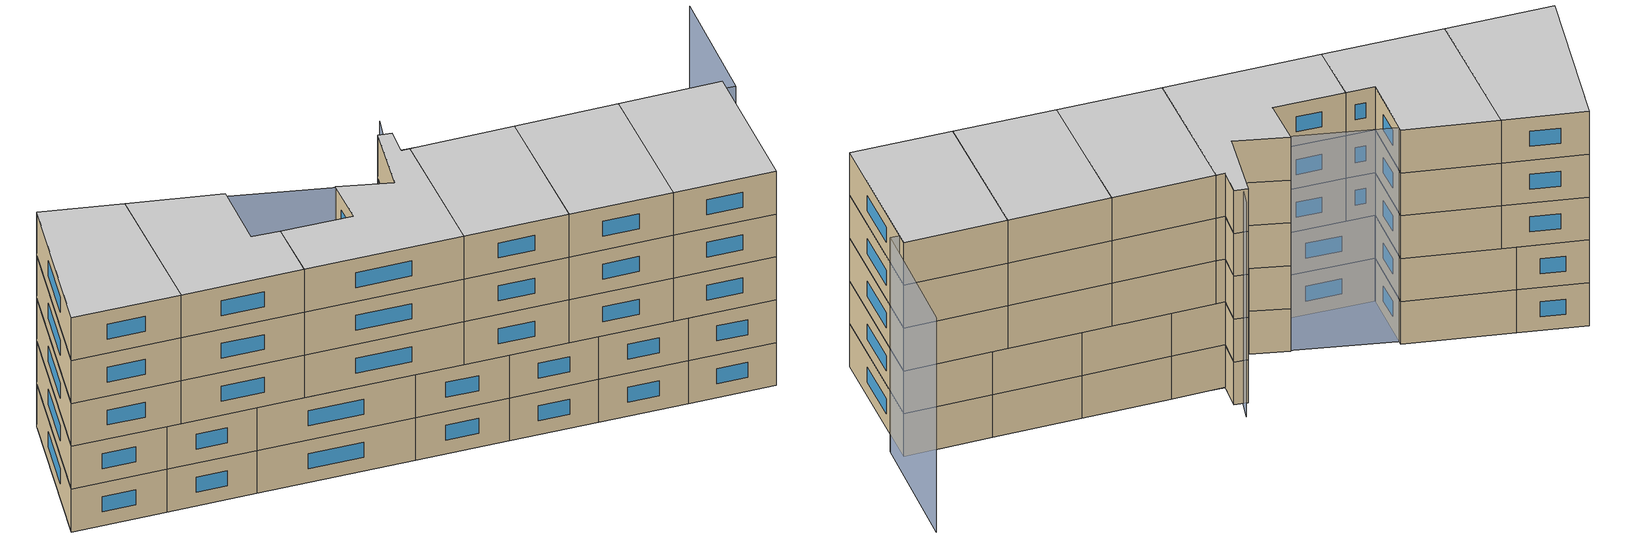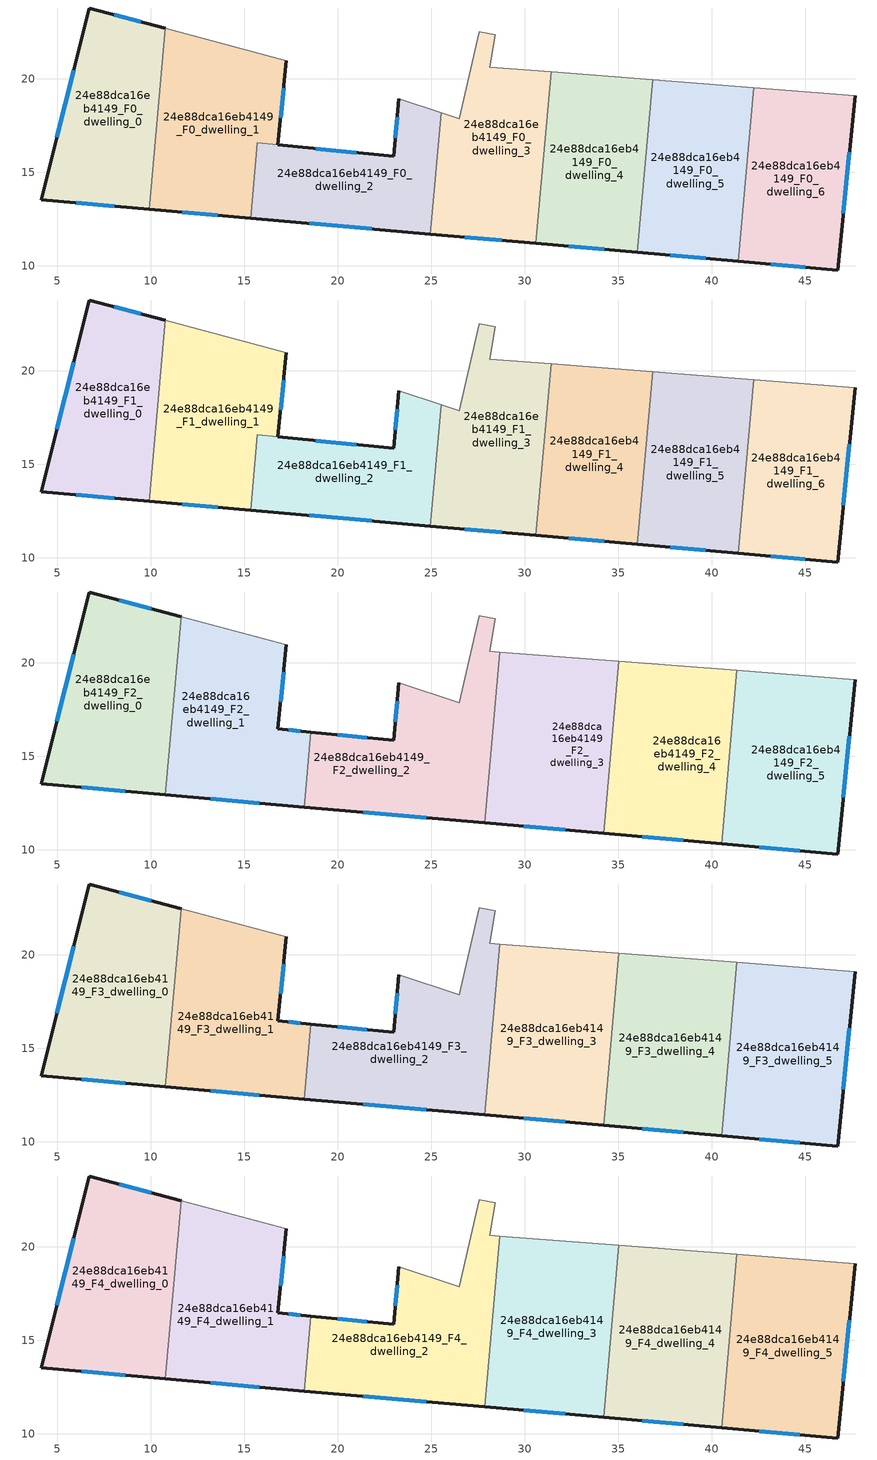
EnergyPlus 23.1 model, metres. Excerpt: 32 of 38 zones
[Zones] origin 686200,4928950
24e88dca16eb4149_F0_dwelling_0
 floor ground (EU_floor_Construction): 10.78,22.71 9.93,13.03 4.16,13.54 6.73,23.8 z0
 wall outside (EU_wall_Construction): 10.78,22.71 6.73,23.8 4.16,13.54 9.93,13.03 z0:3
 wall to 24e88dca16eb4149_F0_dwelling_1 (EU_wall_Construction): 9.93,13.03 10.78,22.71 z0:3
 window (EU_Window_Construction): 6.04,13.37 8.06,13.19 / 5.9,20.46 5,16.87 / 9.47,23.06 8.05,23.44 z0.98:2.02
24e88dca16eb4149_F0_dwelling_1
 floor ground (EU_floor_Construction): 17.26,20.97 16.81,16.48 15.72,16.58 15.36,12.55 9.93,13.03 10.78,22.71 z0
 wall outside (EU_wall_Construction): 16.81,16.48 17.26,20.97 / 9.93,13.03 15.36,12.55 z0:3
 wall to 24e88dca16eb4149_F0_dwelling_2 (EU_wall_Construction): 15.36,12.55 15.72,16.58 16.81,16.48 z0:3
 wall adiabatic (EU_wall_Construction): 17.26,20.97 10.78,22.71 z0:3
 window (EU_Window_Construction): 16.96,17.94 17.11,19.51 / 11.7,12.87 13.6,12.71 z0.98:2.02
24e88dca16eb4149_F0_dwelling_2
 floor ground (EU_floor_Construction): 25.54,18.2 24.96,11.7 15.36,12.55 15.72,16.58 23,15.87 23.27,18.96 z0
 wall outside (EU_wall_Construction): 15.36,12.55 24.96,11.7 / 23.27,18.96 23,15.87 16.82,16.47 z0:3
 wall to 24e88dca16eb4149_F0_dwelling_3 (EU_wall_Construction): 24.96,11.7 25.54,18.2 z0:3
 wall adiabatic (EU_wall_Construction): 25.54,18.2 23.27,18.96 z0:3
 window (EU_Window_Construction): 18.48,12.27 21.84,11.98 / 20.99,16.06 18.83,16.28 / 23.18,17.95 23.09,16.87 z0.98:2.02
24e88dca16eb4149_F0_dwelling_3
 floor ground (EU_floor_Construction): 31.42,20.37 30.61,11.21 24.96,11.7 25.54,18.2 26.51,17.88 27.59,22.53 28.43,22.38 28.14,20.63 z0
 wall outside (EU_wall_Construction): 24.96,11.7 30.61,11.21 z0:3
 wall to 24e88dca16eb4149_F0_dwelling_4 (EU_wall_Construction): 30.61,11.21 31.42,20.37 z0:3
 wall adiabatic (EU_wall_Construction): 31.42,20.37 28.14,20.63 28.43,22.38 27.59,22.53 26.51,17.88 25.54,18.2 z0:3
 window (EU_Window_Construction): 26.8,11.54 28.77,11.37 z0.98:2.02
24e88dca16eb4149_F0_dwelling_4
 floor ground (EU_floor_Construction): 36.85,19.95 36.04,10.73 30.61,11.21 31.42,20.37 z0
 wall outside (EU_wall_Construction): 30.61,11.21 36.04,10.73 z0:3
 wall adiabatic (EU_wall_Construction): 36.85,19.95 31.42,20.37 z0:3
 wall to 24e88dca16eb4149_F0_dwelling_5 (EU_wall_Construction): 36.04,10.73 36.85,19.95 z0:3
 window (EU_Window_Construction): 32.38,11.05 34.27,10.88 z0.98:2.02
24e88dca16eb4149_F0_dwelling_5
 floor ground (EU_floor_Construction): 42.26,19.54 41.44,10.25 36.04,10.73 36.85,19.95 z0
 wall outside (EU_wall_Construction): 36.04,10.73 41.44,10.25 z0:3
 wall adiabatic (EU_wall_Construction): 42.26,19.54 36.85,19.95 z0:3
 wall to 24e88dca16eb4149_F0_dwelling_6 (EU_wall_Construction): 41.44,10.25 42.26,19.54 z0:3
 window (EU_Window_Construction): 37.8,10.57 39.68,10.41 z0.98:2.02
24e88dca16eb4149_F0_dwelling_6
 floor ground (EU_floor_Construction): 47.68,19.12 46.75,9.79 41.44,10.25 42.26,19.54 z0
 wall outside (EU_wall_Construction): 41.44,10.25 46.75,9.79 47.68,19.12 z0:3
 wall adiabatic (EU_wall_Construction): 47.68,19.12 42.26,19.54 z0:3
 window (EU_Window_Construction): 47.05,12.82 47.38,16.08 / 43.17,10.1 45.02,9.94 z0.98:2.02
24e88dca16eb4149_F1_dwelling_0
 floor to 24e88dca16eb4149_F0_dwelling_0 (EU_floor_Construction): 10.78,22.71 9.93,13.03 4.16,13.54 6.73,23.8 z3
 wall outside (EU_wall_Construction): 10.78,22.71 6.73,23.8 4.16,13.54 9.93,13.03 z3:6
 wall to 24e88dca16eb4149_F1_dwelling_1 (EU_wall_Construction): 9.93,13.03 10.78,22.71 z3:6
 window (EU_Window_Construction): 6.04,13.37 8.06,13.19 / 5.9,20.46 5,16.87 / 9.47,23.06 8.05,23.44 z3.98:5.02
24e88dca16eb4149_F1_dwelling_1
 floor to 24e88dca16eb4149_F0_dwelling_1 (EU_floor_Construction): 17.26,20.97 16.81,16.48 15.72,16.58 15.36,12.55 9.93,13.03 10.78,22.71 z3
 wall outside (EU_wall_Construction): 16.81,16.48 17.26,20.97 / 9.93,13.03 15.36,12.55 z3:6
 wall to 24e88dca16eb4149_F1_dwelling_2 (EU_wall_Construction): 15.36,12.55 15.72,16.58 16.81,16.48 z3:6
 wall adiabatic (EU_wall_Construction): 17.26,20.97 10.78,22.71 z3:6
 window (EU_Window_Construction): 16.96,17.94 17.11,19.51 / 11.7,12.87 13.6,12.71 z3.98:5.02
24e88dca16eb4149_F1_dwelling_2
 floor to 24e88dca16eb4149_F0_dwelling_2 (EU_floor_Construction): 25.54,18.2 24.96,11.7 15.36,12.55 15.72,16.58 23,15.87 23.27,18.96 z3
 wall outside (EU_wall_Construction): 15.36,12.55 24.96,11.7 / 23.27,18.96 23,15.87 16.82,16.47 z3:6
 wall to 24e88dca16eb4149_F1_dwelling_3 (EU_wall_Construction): 24.96,11.7 25.54,18.2 z3:6
 wall adiabatic (EU_wall_Construction): 25.54,18.2 23.27,18.96 z3:6
 window (EU_Window_Construction): 18.48,12.27 21.84,11.98 / 20.99,16.06 18.83,16.28 / 23.18,17.95 23.09,16.87 z3.98:5.02
24e88dca16eb4149_F1_dwelling_3
 floor to 24e88dca16eb4149_F0_dwelling_3 (EU_floor_Construction): 31.42,20.37 30.61,11.21 24.96,11.7 25.54,18.2 26.51,17.88 27.59,22.53 28.43,22.38 28.14,20.63 z3
 wall outside (EU_wall_Construction): 24.96,11.7 30.61,11.21 z3:6
 wall to 24e88dca16eb4149_F1_dwelling_4 (EU_wall_Construction): 30.61,11.21 31.42,20.37 z3:6
 wall adiabatic (EU_wall_Construction): 31.42,20.37 28.14,20.63 28.43,22.38 27.59,22.53 26.51,17.88 25.54,18.2 z3:6
 window (EU_Window_Construction): 26.8,11.54 28.77,11.37 z3.98:5.02
24e88dca16eb4149_F1_dwelling_4
 floor to 24e88dca16eb4149_F0_dwelling_4 (EU_floor_Construction): 36.85,19.95 36.04,10.73 30.61,11.21 31.42,20.37 z3
 wall outside (EU_wall_Construction): 30.61,11.21 36.04,10.73 z3:6
 wall adiabatic (EU_wall_Construction): 36.85,19.95 31.42,20.37 z3:6
 wall to 24e88dca16eb4149_F1_dwelling_5 (EU_wall_Construction): 36.04,10.73 36.85,19.95 z3:6
 window (EU_Window_Construction): 32.38,11.05 34.27,10.88 z3.98:5.02
24e88dca16eb4149_F1_dwelling_5
 floor to 24e88dca16eb4149_F0_dwelling_5 (EU_floor_Construction): 42.26,19.54 41.44,10.25 36.04,10.73 36.85,19.95 z3
 wall outside (EU_wall_Construction): 36.04,10.73 41.44,10.25 z3:6
 wall adiabatic (EU_wall_Construction): 42.26,19.54 36.85,19.95 z3:6
 wall to 24e88dca16eb4149_F1_dwelling_6 (EU_wall_Construction): 41.44,10.25 42.26,19.54 z3:6
 window (EU_Window_Construction): 37.8,10.57 39.68,10.41 z3.98:5.02
24e88dca16eb4149_F1_dwelling_6
 floor to 24e88dca16eb4149_F0_dwelling_6 (EU_floor_Construction): 47.68,19.12 46.75,9.79 41.44,10.25 42.26,19.54 z3
 wall outside (EU_wall_Construction): 41.44,10.25 46.75,9.79 47.68,19.12 z3:6
 wall adiabatic (EU_wall_Construction): 47.68,19.12 42.26,19.54 z3:6
 window (EU_Window_Construction): 47.05,12.82 47.38,16.08 / 43.17,10.1 45.02,9.94 z3.98:5.02
24e88dca16eb4149_F2_dwelling_0
 floor to 24e88dca16eb4149_F1_dwelling_0 (EU_floor_Construction): 10.78,22.71 9.93,13.03 4.16,13.54 6.73,23.8 z6
 floor to 24e88dca16eb4149_F1_dwelling_1 (EU_floor_Construction): 11.64,22.48 10.8,12.95 9.93,13.03 10.78,22.71 z6
 wall outside (EU_wall_Construction): 11.64,22.48 6.73,23.8 4.16,13.54 10.8,12.95 z6:9
 wall to 24e88dca16eb4149_F2_dwelling_1 (EU_wall_Construction): 10.8,12.95 11.64,22.48 z6:9
 window (EU_Window_Construction): 6.32,13.35 8.64,13.14 / 5.9,20.46 5,16.87 / 10.04,22.91 8.33,23.37 z6.98:8.02
24e88dca16eb4149_F2_dwelling_1
 floor to 24e88dca16eb4149_F1_dwelling_1 (EU_floor_Construction): 17.26,20.97 16.81,16.48 15.72,16.58 15.36,12.55 10.8,12.95 11.64,22.48 z6
 floor to 24e88dca16eb4149_F1_dwelling_2 (EU_floor_Construction): 18.57,16.3 18.22,12.3 15.36,12.55 15.72,16.58 z6
 wall outside (EU_wall_Construction): 18.57,16.3 16.81,16.48 17.26,20.97 / 10.8,12.95 18.22,12.3 z6:9
 wall to 24e88dca16eb4149_F2_dwelling_2 (EU_wall_Construction): 18.22,12.3 18.57,16.3 z6:9
 wall adiabatic (EU_wall_Construction): 17.26,20.97 11.64,22.48 z6:9
 window (EU_Window_Construction): 16.96,17.94 17.11,19.51 / 18,16.36 17.38,16.42 / 13.21,12.74 15.81,12.51 z6.98:8.02
24e88dca16eb4149_F2_dwelling_2
 floor to 24e88dca16eb4149_F1_dwelling_2 (EU_floor_Construction): 25.54,18.2 24.96,11.7 18.22,12.3 18.57,16.3 23,15.87 23.27,18.96 z6
 floor to 24e88dca16eb4149_F1_dwelling_3 (EU_floor_Construction): 28.43,22.38 28.14,20.63 28.69,20.59 27.88,11.45 24.97,11.7 25.54,18.2 26.51,17.88 27.59,22.53 z6
 wall outside (EU_wall_Construction): 18.22,12.3 27.88,11.45 / 23.27,18.96 23,15.87 18.57,16.3 z6:9
 wall to 24e88dca16eb4149_F2_dwelling_3 (EU_wall_Construction): 27.88,11.45 28.69,20.59 z6:9
 wall adiabatic (EU_wall_Construction): 28.69,20.59 28.14,20.63 28.43,22.38 27.59,22.53 26.51,17.88 23.27,18.96 z6:9
 window (EU_Window_Construction): 21.36,12.02 24.74,11.72 / 21.56,16.01 20.01,16.16 / 23.18,17.95 23.09,16.87 z6.98:8.02
24e88dca16eb4149_F2_dwelling_3
 floor to 24e88dca16eb4149_F1_dwelling_3 (EU_floor_Construction): 31.42,20.37 30.61,11.21 27.88,11.45 28.69,20.59 z6
 floor to 24e88dca16eb4149_F1_dwelling_4 (EU_floor_Construction): 35.04,20.09 34.23,10.89 30.61,11.21 31.42,20.37 z6
 wall outside (EU_wall_Construction): 27.88,11.45 34.23,10.89 z6:9
 wall adiabatic (EU_wall_Construction): 35.05,20.09 28.69,20.59 z6:9
 wall to 24e88dca16eb4149_F2_dwelling_4 (EU_wall_Construction): 34.23,10.89 35.05,20.09 z6:9
 window (EU_Window_Construction): 29.95,11.26 32.17,11.07 z6.98:8.02
24e88dca16eb4149_F2_dwelling_4
 floor to 24e88dca16eb4149_F1_dwelling_4 (EU_floor_Construction): 36.85,19.95 36.04,10.73 34.23,10.89 35.05,20.09 z6
 floor to 24e88dca16eb4149_F1_dwelling_5 (EU_floor_Construction): 41.36,19.6 40.54,10.33 36.04,10.73 36.85,19.95 z6
 wall outside (EU_wall_Construction): 34.23,10.89 40.54,10.33 z6:9
 wall adiabatic (EU_wall_Construction): 41.36,19.6 35.05,20.09 z6:9
 wall to 24e88dca16eb4149_F2_dwelling_5 (EU_wall_Construction): 40.54,10.33 41.36,19.6 z6:9
 window (EU_Window_Construction): 36.29,10.71 38.49,10.51 z6.98:8.02
24e88dca16eb4149_F2_dwelling_5
 floor to 24e88dca16eb4149_F1_dwelling_5 (EU_floor_Construction): 42.26,19.53 41.44,10.25 40.54,10.33 41.36,19.6 z6
 floor to 24e88dca16eb4149_F1_dwelling_6 (EU_floor_Construction): 47.68,19.12 46.75,9.79 41.44,10.25 42.26,19.53 z6
 wall outside (EU_wall_Construction): 40.54,10.33 46.75,9.79 47.68,19.12 z6:9
 wall adiabatic (EU_wall_Construction): 47.68,19.12 41.36,19.6 z6:9
 window (EU_Window_Construction): 47.05,12.82 47.38,16.08 / 42.56,10.15 44.73,9.96 z6.98:8.02
24e88dca16eb4149_F3_dwelling_0
 floor to 24e88dca16eb4149_F2_dwelling_0 (EU_floor_Construction): 11.64,22.48 10.8,12.95 4.16,13.54 6.73,23.8 z9
 wall outside (EU_wall_Construction): 11.64,22.48 6.73,23.8 4.16,13.54 10.8,12.95 z9:12
 wall to 24e88dca16eb4149_F3_dwelling_1 (EU_wall_Construction): 10.8,12.95 11.64,22.48 z9:12
 window (EU_Window_Construction): 6.32,13.35 8.64,13.14 / 5.9,20.46 5,16.87 / 10.04,22.91 8.33,23.37 z9.98:11.02
24e88dca16eb4149_F3_dwelling_1
 floor to 24e88dca16eb4149_F2_dwelling_1 (EU_floor_Construction): 17.26,20.97 16.81,16.48 18.57,16.3 18.22,12.3 10.8,12.95 11.64,22.48 z9
 wall outside (EU_wall_Construction): 18.57,16.3 16.81,16.48 17.26,20.97 / 10.8,12.95 18.22,12.3 z9:12
 wall to 24e88dca16eb4149_F3_dwelling_2 (EU_wall_Construction): 18.22,12.3 18.57,16.3 z9:12
 wall adiabatic (EU_wall_Construction): 17.26,20.97 11.64,22.48 z9:12
 window (EU_Window_Construction): 16.96,17.94 17.11,19.51 / 18,16.36 17.38,16.42 / 13.21,12.74 15.81,12.51 z9.98:11.02
24e88dca16eb4149_F3_dwelling_2
 floor to 24e88dca16eb4149_F2_dwelling_2 (EU_floor_Construction): 28.43,22.38 28.14,20.63 28.69,20.59 27.88,11.45 18.22,12.3 18.57,16.3 23,15.87 23.27,18.96 26.51,17.88 27.59,22.53 z9
 wall outside (EU_wall_Construction): 18.22,12.3 27.88,11.45 / 23.27,18.96 23,15.87 18.57,16.3 z9:12
 wall to 24e88dca16eb4149_F3_dwelling_3 (EU_wall_Construction): 27.88,11.45 28.69,20.59 z9:12
 wall adiabatic (EU_wall_Construction): 28.69,20.59 28.14,20.63 28.43,22.38 27.59,22.53 26.51,17.88 23.27,18.96 z9:12
 window (EU_Window_Construction): 21.36,12.02 24.74,11.72 / 21.56,16.01 20.01,16.16 / 23.18,17.95 23.09,16.87 z9.98:11.02
24e88dca16eb4149_F3_dwelling_3
 floor to 24e88dca16eb4149_F2_dwelling_3 (EU_floor_Construction): 35.05,20.09 34.23,10.89 27.88,11.45 28.69,20.59 z9
 wall outside (EU_wall_Construction): 27.88,11.45 34.23,10.89 z9:12
 wall adiabatic (EU_wall_Construction): 35.05,20.09 28.69,20.59 z9:12
 wall to 24e88dca16eb4149_F3_dwelling_4 (EU_wall_Construction): 34.23,10.89 35.05,20.09 z9:12
 window (EU_Window_Construction): 29.95,11.26 32.17,11.07 z9.98:11.02
24e88dca16eb4149_F3_dwelling_4
 floor to 24e88dca16eb4149_F2_dwelling_4 (EU_floor_Construction): 41.36,19.6 40.54,10.33 34.23,10.89 35.05,20.09 z9
 wall outside (EU_wall_Construction): 34.23,10.89 40.54,10.33 z9:12
 wall adiabatic (EU_wall_Construction): 41.36,19.6 35.05,20.09 z9:12
 wall to 24e88dca16eb4149_F3_dwelling_5 (EU_wall_Construction): 40.54,10.33 41.36,19.6 z9:12
 window (EU_Window_Construction): 36.29,10.71 38.49,10.51 z9.98:11.02
24e88dca16eb4149_F3_dwelling_5
 floor to 24e88dca16eb4149_F2_dwelling_5 (EU_floor_Construction): 47.68,19.12 46.75,9.79 40.54,10.33 41.36,19.6 z9
 wall outside (EU_wall_Construction): 40.54,10.33 46.75,9.79 47.68,19.12 z9:12
 wall adiabatic (EU_wall_Construction): 47.68,19.12 41.36,19.6 z9:12
 window (EU_Window_Construction): 47.05,12.82 47.38,16.08 / 42.56,10.15 44.73,9.96 z9.98:11.02
24e88dca16eb4149_F4_dwelling_0
 floor to 24e88dca16eb4149_F3_dwelling_0 (EU_floor_Construction): 11.64,22.48 10.8,12.95 4.16,13.54 6.73,23.8 z12
 wall outside (EU_wall_Construction): 11.64,22.48 6.73,23.8 4.16,13.54 10.8,12.95 z12:15
 wall to 24e88dca16eb4149_F4_dwelling_1 (EU_wall_Construction): 10.8,12.95 11.64,22.48 z12:15
 window (EU_Window_Construction): 6.32,13.35 8.64,13.14 / 5.9,20.46 5,16.87 / 10.04,22.91 8.33,23.37 z12.98:14.02
 ceiling to 24e88dca16eb4149_F5_dwelling_0 (EU_floor_Construction): 10.8,12.95 11.64,22.48 6.73,23.8 4.16,13.54 z15
24e88dca16eb4149_F4_dwelling_1
 floor to 24e88dca16eb4149_F3_dwelling_1 (EU_floor_Construction): 17.26,20.97 16.81,16.48 18.57,16.3 18.22,12.3 10.8,12.95 11.64,22.48 z12
 wall outside (EU_wall_Construction): 18.57,16.3 16.81,16.48 17.26,20.97 / 10.8,12.95 18.22,12.3 z12:15
 wall to 24e88dca16eb4149_F4_dwelling_2 (EU_wall_Construction): 18.22,12.3 18.57,16.3 z12:15
 wall adiabatic (EU_wall_Construction): 17.26,20.97 11.64,22.48 z12:15
 window (EU_Window_Construction): 16.96,17.94 17.11,19.51 / 18,16.36 17.38,16.42 / 13.21,12.74 15.81,12.51 z12.98:14.02
 ceiling to 24e88dca16eb4149_F5_dwelling_1 (EU_floor_Construction): 18.22,12.3 18.57,16.3 16.81,16.48 17.26,20.97 11.64,22.48 10.8,12.95 z15
24e88dca16eb4149_F4_dwelling_2
 floor to 24e88dca16eb4149_F3_dwelling_2 (EU_floor_Construction): 28.43,22.38 28.14,20.63 28.69,20.59 27.88,11.45 18.22,12.3 18.57,16.3 23,15.87 23.27,18.96 26.51,17.88 27.59,22.53 z12
 wall outside (EU_wall_Construction): 18.22,12.3 27.88,11.45 / 23.27,18.96 23,15.87 18.57,16.3 z12:15
 wall to 24e88dca16eb4149_F4_dwelling_3 (EU_wall_Construction): 27.88,11.45 28.69,20.59 z12:15
 wall adiabatic (EU_wall_Construction): 28.69,20.59 28.14,20.63 28.43,22.38 27.59,22.53 26.51,17.88 23.27,18.96 z12:15
 window (EU_Window_Construction): 21.36,12.02 24.74,11.72 / 21.56,16.01 20.01,16.16 / 23.18,17.95 23.09,16.87 z12.98:14.02
 ceiling to 24e88dca16eb4149_F5_dwelling_2 (EU_floor_Construction): 27.88,11.45 28.69,20.59 28.14,20.63 28.43,22.38 27.59,22.53 26.51,17.88 23.27,18.96 23,15.87 18.57,16.3 18.22,12.3 z15
24e88dca16eb4149_F4_dwelling_3
 floor to 24e88dca16eb4149_F3_dwelling_3 (EU_floor_Construction): 35.05,20.09 34.23,10.89 27.88,11.45 28.69,20.59 z12
 wall outside (EU_wall_Construction): 27.88,11.45 34.23,10.89 z12:15
 wall adiabatic (EU_wall_Construction): 35.05,20.09 28.69,20.59 z12:15
 wall to 24e88dca16eb4149_F4_dwelling_4 (EU_wall_Construction): 34.23,10.89 35.05,20.09 z12:15
 window (EU_Window_Construction): 29.95,11.26 32.17,11.07 z12.98:14.02
 ceiling to 24e88dca16eb4149_F5_dwelling_3 (EU_floor_Construction): 34.23,10.89 35.05,20.09 28.69,20.59 27.88,11.45 z15
24e88dca16eb4149_F4_dwelling_4
 floor to 24e88dca16eb4149_F3_dwelling_4 (EU_floor_Construction): 41.36,19.6 40.54,10.33 34.23,10.89 35.05,20.09 z12
 wall outside (EU_wall_Construction): 34.23,10.89 40.54,10.33 z12:15
 wall adiabatic (EU_wall_Construction): 41.36,19.6 35.05,20.09 z12:15
 wall to 24e88dca16eb4149_F4_dwelling_5 (EU_wall_Construction): 40.54,10.33 41.36,19.6 z12:15
 window (EU_Window_Construction): 36.29,10.71 38.49,10.51 z12.98:14.02
 ceiling to 24e88dca16eb4149_F5_dwelling_4 (EU_floor_Construction): 40.54,10.33 41.36,19.6 35.05,20.09 34.23,10.89 z15
24e88dca16eb4149_F4_dwelling_5
 floor to 24e88dca16eb4149_F3_dwelling_5 (EU_floor_Construction): 47.68,19.12 46.75,9.79 40.54,10.33 41.36,19.6 z12
 wall outside (EU_wall_Construction): 40.54,10.33 46.75,9.79 47.68,19.12 z12:15
 wall adiabatic (EU_wall_Construction): 47.68,19.12 41.36,19.6 z12:15
 window (EU_Window_Construction): 47.05,12.82 47.38,16.08 / 42.56,10.15 44.73,9.96 z12.98:14.02
 ceiling to 24e88dca16eb4149_F5_dwelling_5 (EU_floor_Construction): 46.75,9.79 47.68,19.12 41.36,19.6 40.54,10.33 z15
shading: 49.09,26.64 48.16,18.36 / 48.16,18.36 27.38,20.71 / 28.28,23.75 26.5,17.88 / 26.5,17.88 8.43,23.34 z0:15
[Building]
EU S2 Campaign: North Axis=0; Terrain=City; Solar Distribution=FullExterior
[Site:Location]
Bologna: Latitude=44.5; Longitude=11.25; Time Zone=1; Elevation=37
[SizingPeriod:WeatherFileDays]
AnnualSizingPeriod: Begin Month=1; Begin Day of Month=1; End Month=12; End Day of Month=31; Day of Week for Start Day=Monday; Use Weather File Daylight Saving Period=No; Use Weather File Rain and Snow Indicators=No
[MATERIAL]
EU_InternalMass_Material: Roughness=MediumRough; Thickness=0.1; Conductivity=1; Density=1800; Specific Heat=900; Thermal Absorptance=0.9; Solar Absorptance=0.7; Visible Absorptance=0.7
[MATERIAL:NOMASS] Roughness=MediumRough; Thermal Absorptance=0.9; Solar Absorptance=0.7; Visible Absorptance=0.7
Name | Thermal Resistance
EU_wall_NoMass | 0.905828
EU_floor_NoMass | 0.67114
[WINDOWMATERIAL:SIMPLEGLAZINGSYSTEM]
EU_Window_SimpleGlazing: UFactor=4.52486; Solar Heat Gain Coefficient=0.85; Visible Transmittance=0.85
[CONSTRUCTION]
EU_wall_Construction: EU_wall_NoMass
EU_floor_Construction: EU_floor_NoMass
EU_Window_Construction: EU_Window_SimpleGlazing
EU_InternalMass_Construction: EU_InternalMass_Material
[ZONE] Type=1; Multiplier=1; Ceiling Height=autocalculate; Floor Area=autocalculate; Part of Total Floor Area=Yes
Name | Volume
24e88dca16eb4149_F0_dwelling_0; 24e88dca16eb4149_F1_dwelling_0 | 151.009
24e88dca16eb4149_F2_dwelling_0; 24e88dca16eb4149_F3_dwelling_0; 24e88dca16eb4149_F4_dwelling_0 | 176.191
24e88dca16eb4149_F0_dwelling_1; 24e88dca16eb4149_F1_dwelling_1 | 166.597
24e88dca16eb4149_F2_dwelling_1; 24e88dca16eb4149_F3_dwelling_1; 24e88dca16eb4149_F4_dwelling_1 | 176.178
24e88dca16eb4149_F0_dwelling_2; 24e88dca16eb4149_F1_dwelling_2 | 135.423
24e88dca16eb4149_F2_dwelling_2; 24e88dca16eb4149_F3_dwelling_2; 24e88dca16eb4149_F4_dwelling_2 | 176.17
24e88dca16eb4149_F0_dwelling_3; 24e88dca16eb4149_F1_dwelling_3 | 150.999
24e88dca16eb4149_F2_dwelling_3; 24e88dca16eb4149_F3_dwelling_3; 24e88dca16eb4149_F4_dwelling_3 | 176.177
24e88dca16eb4149_F0_dwelling_4; 24e88dca16eb4149_F1_dwelling_4 | 151.021
24e88dca16eb4149_F2_dwelling_4; 24e88dca16eb4149_F3_dwelling_4; 24e88dca16eb4149_F4_dwelling_4; 24e88dca16eb4149_F2_dwelling_5; 24e88dca16eb4149_F3_dwelling_5; 24e88dca16eb4149_F4_dwelling_5 | 176.183
24e88dca16eb4149_F0_dwelling_5; 24e88dca16eb4149_F1_dwelling_5 | 151.014
24e88dca16eb4149_F0_dwelling_6; 24e88dca16eb4149_F1_dwelling_6 | 151.015
[INTERNALMASS] Construction=EU_InternalMass_Construction
Name | Zone or ZoneList | Surface Area
24e88dca16eb4149_F0_dwelling_0_EU_InternalMass | 24e88dca16eb4149_F0_dwelling_0 | 50.3364
24e88dca16eb4149_F0_dwelling_1_EU_InternalMass | 24e88dca16eb4149_F0_dwelling_1 | 55.5325
24e88dca16eb4149_F0_dwelling_2_EU_InternalMass | 24e88dca16eb4149_F0_dwelling_2 | 45.14
24e88dca16eb4149_F0_dwelling_3_EU_InternalMass | 24e88dca16eb4149_F0_dwelling_3 | 50.3327
24e88dca16eb4149_F0_dwelling_4_EU_InternalMass | 24e88dca16eb4149_F0_dwelling_4 | 50.3404
24e88dca16eb4149_F0_dwelling_5_EU_InternalMass | 24e88dca16eb4149_F0_dwelling_5 | 50.3376
24e88dca16eb4149_F0_dwelling_6_EU_InternalMass | 24e88dca16eb4149_F0_dwelling_6 | 50.3382
24e88dca16eb4149_F1_dwelling_0_EU_InternalMass | 24e88dca16eb4149_F1_dwelling_0 | 50.3364
24e88dca16eb4149_F1_dwelling_1_EU_InternalMass | 24e88dca16eb4149_F1_dwelling_1 | 55.5325
24e88dca16eb4149_F1_dwelling_2_EU_InternalMass | 24e88dca16eb4149_F1_dwelling_2 | 45.14
24e88dca16eb4149_F1_dwelling_3_EU_InternalMass | 24e88dca16eb4149_F1_dwelling_3 | 50.3327
24e88dca16eb4149_F1_dwelling_4_EU_InternalMass | 24e88dca16eb4149_F1_dwelling_4 | 50.3404
24e88dca16eb4149_F1_dwelling_5_EU_InternalMass | 24e88dca16eb4149_F1_dwelling_5 | 50.3376
24e88dca16eb4149_F1_dwelling_6_EU_InternalMass | 24e88dca16eb4149_F1_dwelling_6 | 50.3382
24e88dca16eb4149_F2_dwelling_0_EU_InternalMass | 24e88dca16eb4149_F2_dwelling_0 | 58.73
24e88dca16eb4149_F2_dwelling_1_EU_InternalMass | 24e88dca16eb4149_F2_dwelling_1 | 58.7261
24e88dca16eb4149_F2_dwelling_2_EU_InternalMass | 24e88dca16eb4149_F2_dwelling_2 | 58.7234
24e88dca16eb4149_F2_dwelling_3_EU_InternalMass | 24e88dca16eb4149_F2_dwelling_3 | 58.7258
24e88dca16eb4149_F2_dwelling_4_EU_InternalMass | 24e88dca16eb4149_F2_dwelling_4 | 58.7274
24e88dca16eb4149_F2_dwelling_5_EU_InternalMass | 24e88dca16eb4149_F2_dwelling_5 | 58.7279
24e88dca16eb4149_F3_dwelling_0_EU_InternalMass | 24e88dca16eb4149_F3_dwelling_0 | 58.73
24e88dca16eb4149_F3_dwelling_1_EU_InternalMass | 24e88dca16eb4149_F3_dwelling_1 | 58.7261
24e88dca16eb4149_F3_dwelling_2_EU_InternalMass | 24e88dca16eb4149_F3_dwelling_2 | 58.7234
24e88dca16eb4149_F3_dwelling_3_EU_InternalMass | 24e88dca16eb4149_F3_dwelling_3 | 58.7258
24e88dca16eb4149_F3_dwelling_4_EU_InternalMass | 24e88dca16eb4149_F3_dwelling_4 | 58.7274
24e88dca16eb4149_F3_dwelling_5_EU_InternalMass | 24e88dca16eb4149_F3_dwelling_5 | 58.7279
24e88dca16eb4149_F4_dwelling_0_EU_InternalMass | 24e88dca16eb4149_F4_dwelling_0 | 58.73
24e88dca16eb4149_F4_dwelling_1_EU_InternalMass | 24e88dca16eb4149_F4_dwelling_1 | 58.7261
24e88dca16eb4149_F4_dwelling_2_EU_InternalMass | 24e88dca16eb4149_F4_dwelling_2 | 58.7234
24e88dca16eb4149_F4_dwelling_3_EU_InternalMass | 24e88dca16eb4149_F4_dwelling_3 | 58.7258
24e88dca16eb4149_F4_dwelling_4_EU_InternalMass | 24e88dca16eb4149_F4_dwelling_4 | 58.7274
24e88dca16eb4149_F4_dwelling_5_EU_InternalMass | 24e88dca16eb4149_F4_dwelling_5 | 58.7279
[OTHEREQUIPMENT] Fuel Type=Electricity; Design Level Calculation Method=Watts/Area; Power per Zone Floor Area=1; Fraction Latent=0; Fraction Radiant=0; Fraction Lost=0; Carbon Dioxide Generation Rate=0; EndUse Subcategory=EU_Step8_InternalGains
Name | Zone or ZoneList or Space or SpaceList | Schedule
EU_Step8_InternalGain_24e88dca16eb4149_F0_dwelling_0_f000 | 24e88dca16eb4149_F0_dwelling_0 | EU_Step8_GainSchedule_24e88dca16eb4149_F0_dwelling_0_f000
EU_Step8_InternalGain_24e88dca16eb4149_F0_dwelling_1_f000 | 24e88dca16eb4149_F0_dwelling_1 | EU_Step8_GainSchedule_24e88dca16eb4149_F0_dwelling_1_f000
EU_Step8_InternalGain_24e88dca16eb4149_F0_dwelling_2_f000 | 24e88dca16eb4149_F0_dwelling_2 | EU_Step8_GainSchedule_24e88dca16eb4149_F0_dwelling_2_f000
EU_Step8_InternalGain_24e88dca16eb4149_F0_dwelling_3_f000 | 24e88dca16eb4149_F0_dwelling_3 | EU_Step8_GainSchedule_24e88dca16eb4149_F0_dwelling_3_f000
EU_Step8_InternalGain_24e88dca16eb4149_F0_dwelling_4_f000 | 24e88dca16eb4149_F0_dwelling_4 | EU_Step8_GainSchedule_24e88dca16eb4149_F0_dwelling_4_f000
EU_Step8_InternalGain_24e88dca16eb4149_F0_dwelling_5_f000 | 24e88dca16eb4149_F0_dwelling_5 | EU_Step8_GainSchedule_24e88dca16eb4149_F0_dwelling_5_f000
EU_Step8_InternalGain_24e88dca16eb4149_F0_dwelling_6_f000 | 24e88dca16eb4149_F0_dwelling_6 | EU_Step8_GainSchedule_24e88dca16eb4149_F0_dwelling_6_f000
EU_Step8_InternalGain_24e88dca16eb4149_F1_dwelling_0_f000 | 24e88dca16eb4149_F1_dwelling_0 | EU_Step8_GainSchedule_24e88dca16eb4149_F1_dwelling_0_f000
EU_Step8_InternalGain_24e88dca16eb4149_F1_dwelling_1_f000 | 24e88dca16eb4149_F1_dwelling_1 | EU_Step8_GainSchedule_24e88dca16eb4149_F1_dwelling_1_f000
EU_Step8_InternalGain_24e88dca16eb4149_F1_dwelling_2_f000 | 24e88dca16eb4149_F1_dwelling_2 | EU_Step8_GainSchedule_24e88dca16eb4149_F1_dwelling_2_f000
EU_Step8_InternalGain_24e88dca16eb4149_F1_dwelling_3_f000 | 24e88dca16eb4149_F1_dwelling_3 | EU_Step8_GainSchedule_24e88dca16eb4149_F1_dwelling_3_f000
EU_Step8_InternalGain_24e88dca16eb4149_F1_dwelling_4_f000 | 24e88dca16eb4149_F1_dwelling_4 | EU_Step8_GainSchedule_24e88dca16eb4149_F1_dwelling_4_f000
EU_Step8_InternalGain_24e88dca16eb4149_F1_dwelling_5_f000 | 24e88dca16eb4149_F1_dwelling_5 | EU_Step8_GainSchedule_24e88dca16eb4149_F1_dwelling_5_f000
EU_Step8_InternalGain_24e88dca16eb4149_F1_dwelling_6_f000 | 24e88dca16eb4149_F1_dwelling_6 | EU_Step8_GainSchedule_24e88dca16eb4149_F1_dwelling_6_f000
EU_Step8_InternalGain_24e88dca16eb4149_F2_dwelling_0_f000 | 24e88dca16eb4149_F2_dwelling_0 | EU_Step8_GainSchedule_24e88dca16eb4149_F2_dwelling_0_f000
EU_Step8_InternalGain_24e88dca16eb4149_F2_dwelling_1_f000 | 24e88dca16eb4149_F2_dwelling_1 | EU_Step8_GainSchedule_24e88dca16eb4149_F2_dwelling_1_f000
EU_Step8_InternalGain_24e88dca16eb4149_F2_dwelling_2_f000 | 24e88dca16eb4149_F2_dwelling_2 | EU_Step8_GainSchedule_24e88dca16eb4149_F2_dwelling_2_f000
EU_Step8_InternalGain_24e88dca16eb4149_F2_dwelling_3_f000 | 24e88dca16eb4149_F2_dwelling_3 | EU_Step8_GainSchedule_24e88dca16eb4149_F2_dwelling_3_f000
EU_Step8_InternalGain_24e88dca16eb4149_F2_dwelling_4_f000 | 24e88dca16eb4149_F2_dwelling_4 | EU_Step8_GainSchedule_24e88dca16eb4149_F2_dwelling_4_f000
EU_Step8_InternalGain_24e88dca16eb4149_F2_dwelling_5_f000 | 24e88dca16eb4149_F2_dwelling_5 | EU_Step8_GainSchedule_24e88dca16eb4149_F2_dwelling_5_f000
EU_Step8_InternalGain_24e88dca16eb4149_F3_dwelling_0_f000 | 24e88dca16eb4149_F3_dwelling_0 | EU_Step8_GainSchedule_24e88dca16eb4149_F3_dwelling_0_f000
EU_Step8_InternalGain_24e88dca16eb4149_F3_dwelling_1_f000 | 24e88dca16eb4149_F3_dwelling_1 | EU_Step8_GainSchedule_24e88dca16eb4149_F3_dwelling_1_f000
EU_Step8_InternalGain_24e88dca16eb4149_F3_dwelling_2_f000 | 24e88dca16eb4149_F3_dwelling_2 | EU_Step8_GainSchedule_24e88dca16eb4149_F3_dwelling_2_f000
EU_Step8_InternalGain_24e88dca16eb4149_F3_dwelling_3_f000 | 24e88dca16eb4149_F3_dwelling_3 | EU_Step8_GainSchedule_24e88dca16eb4149_F3_dwelling_3_f000
EU_Step8_InternalGain_24e88dca16eb4149_F3_dwelling_4_f000 | 24e88dca16eb4149_F3_dwelling_4 | EU_Step8_GainSchedule_24e88dca16eb4149_F3_dwelling_4_f000
EU_Step8_InternalGain_24e88dca16eb4149_F3_dwelling_5_f000 | 24e88dca16eb4149_F3_dwelling_5 | EU_Step8_GainSchedule_24e88dca16eb4149_F3_dwelling_5_f000
EU_Step8_InternalGain_24e88dca16eb4149_F4_dwelling_0_f000 | 24e88dca16eb4149_F4_dwelling_0 | EU_Step8_GainSchedule_24e88dca16eb4149_F4_dwelling_0_f000
EU_Step8_InternalGain_24e88dca16eb4149_F4_dwelling_1_f000 | 24e88dca16eb4149_F4_dwelling_1 | EU_Step8_GainSchedule_24e88dca16eb4149_F4_dwelling_1_f000
EU_Step8_InternalGain_24e88dca16eb4149_F4_dwelling_2_f000 | 24e88dca16eb4149_F4_dwelling_2 | EU_Step8_GainSchedule_24e88dca16eb4149_F4_dwelling_2_f000
EU_Step8_InternalGain_24e88dca16eb4149_F4_dwelling_3_f000 | 24e88dca16eb4149_F4_dwelling_3 | EU_Step8_GainSchedule_24e88dca16eb4149_F4_dwelling_3_f000
EU_Step8_InternalGain_24e88dca16eb4149_F4_dwelling_4_f000 | 24e88dca16eb4149_F4_dwelling_4 | EU_Step8_GainSchedule_24e88dca16eb4149_F4_dwelling_4_f000
EU_Step8_InternalGain_24e88dca16eb4149_F4_dwelling_5_f000 | 24e88dca16eb4149_F4_dwelling_5 | EU_Step8_GainSchedule_24e88dca16eb4149_F4_dwelling_5_f000
[ZONEVENTILATION:DESIGNFLOWRATE] Schedule=EU_AlwaysOn; Design Flow Rate Calculation Method=AirChanges/Hour; Air Changes per Hour=0.73129; Ventilation Type=Natural; Fan Pressure Rise=0; Fan Total Efficiency=1; Constant Term Coefficient=1; Temperature Term Coefficient=0; Velocity Term Coefficient=0; Velocity Squared Term Coefficient=0; Minimum Indoor Temperature=-100; Maximum Indoor Temperature=100; Delta Temperature=-100; Minimum Outdoor Temperature=-100; Maximum Outdoor Temperature=100; Maximum Wind Speed=40
Name | Zone or ZoneList or Space or SpaceList
EU_ConstantAir_24e88dca16eb4149_F0_dwelling_0 | 24e88dca16eb4149_F0_dwelling_0
EU_ConstantAir_24e88dca16eb4149_F0_dwelling_1 | 24e88dca16eb4149_F0_dwelling_1
EU_ConstantAir_24e88dca16eb4149_F0_dwelling_2 | 24e88dca16eb4149_F0_dwelling_2
EU_ConstantAir_24e88dca16eb4149_F0_dwelling_3 | 24e88dca16eb4149_F0_dwelling_3
EU_ConstantAir_24e88dca16eb4149_F0_dwelling_4 | 24e88dca16eb4149_F0_dwelling_4
EU_ConstantAir_24e88dca16eb4149_F0_dwelling_5 | 24e88dca16eb4149_F0_dwelling_5
EU_ConstantAir_24e88dca16eb4149_F0_dwelling_6 | 24e88dca16eb4149_F0_dwelling_6
EU_ConstantAir_24e88dca16eb4149_F1_dwelling_0 | 24e88dca16eb4149_F1_dwelling_0
EU_ConstantAir_24e88dca16eb4149_F1_dwelling_1 | 24e88dca16eb4149_F1_dwelling_1
EU_ConstantAir_24e88dca16eb4149_F1_dwelling_2 | 24e88dca16eb4149_F1_dwelling_2
EU_ConstantAir_24e88dca16eb4149_F1_dwelling_3 | 24e88dca16eb4149_F1_dwelling_3
EU_ConstantAir_24e88dca16eb4149_F1_dwelling_4 | 24e88dca16eb4149_F1_dwelling_4
EU_ConstantAir_24e88dca16eb4149_F1_dwelling_5 | 24e88dca16eb4149_F1_dwelling_5
EU_ConstantAir_24e88dca16eb4149_F1_dwelling_6 | 24e88dca16eb4149_F1_dwelling_6
EU_ConstantAir_24e88dca16eb4149_F2_dwelling_0 | 24e88dca16eb4149_F2_dwelling_0
EU_ConstantAir_24e88dca16eb4149_F2_dwelling_1 | 24e88dca16eb4149_F2_dwelling_1
EU_ConstantAir_24e88dca16eb4149_F2_dwelling_2 | 24e88dca16eb4149_F2_dwelling_2
EU_ConstantAir_24e88dca16eb4149_F2_dwelling_3 | 24e88dca16eb4149_F2_dwelling_3
EU_ConstantAir_24e88dca16eb4149_F2_dwelling_4 | 24e88dca16eb4149_F2_dwelling_4
EU_ConstantAir_24e88dca16eb4149_F2_dwelling_5 | 24e88dca16eb4149_F2_dwelling_5
EU_ConstantAir_24e88dca16eb4149_F3_dwelling_0 | 24e88dca16eb4149_F3_dwelling_0
EU_ConstantAir_24e88dca16eb4149_F3_dwelling_1 | 24e88dca16eb4149_F3_dwelling_1
EU_ConstantAir_24e88dca16eb4149_F3_dwelling_2 | 24e88dca16eb4149_F3_dwelling_2
EU_ConstantAir_24e88dca16eb4149_F3_dwelling_3 | 24e88dca16eb4149_F3_dwelling_3
EU_ConstantAir_24e88dca16eb4149_F3_dwelling_4 | 24e88dca16eb4149_F3_dwelling_4
EU_ConstantAir_24e88dca16eb4149_F3_dwelling_5 | 24e88dca16eb4149_F3_dwelling_5
EU_ConstantAir_24e88dca16eb4149_F4_dwelling_0 | 24e88dca16eb4149_F4_dwelling_0
EU_ConstantAir_24e88dca16eb4149_F4_dwelling_1 | 24e88dca16eb4149_F4_dwelling_1
EU_ConstantAir_24e88dca16eb4149_F4_dwelling_2 | 24e88dca16eb4149_F4_dwelling_2
EU_ConstantAir_24e88dca16eb4149_F4_dwelling_3 | 24e88dca16eb4149_F4_dwelling_3
EU_ConstantAir_24e88dca16eb4149_F4_dwelling_4 | 24e88dca16eb4149_F4_dwelling_4
EU_ConstantAir_24e88dca16eb4149_F4_dwelling_5 | 24e88dca16eb4149_F4_dwelling_5
[HVACTEMPLATE:THERMOSTAT] Constant Heating Setpoint=20; Constant Cooling Setpoint=50
EU_HeatOnly_24e88dca16eb4149_F0_dwelling_0; EU_HeatOnly_24e88dca16eb4149_F0_dwelling_1; EU_HeatOnly_24e88dca16eb4149_F0_dwelling_2; EU_HeatOnly_24e88dca16eb4149_F0_dwelling_3; EU_HeatOnly_24e88dca16eb4149_F0_dwelling_4; EU_HeatOnly_24e88dca16eb4149_F0_dwelling_5; EU_HeatOnly_24e88dca16eb4149_F0_dwelling_6; EU_HeatOnly_24e88dca16eb4149_F1_dwelling_0; EU_HeatOnly_24e88dca16eb4149_F1_dwelling_1; EU_HeatOnly_24e88dca16eb4149_F1_dwelling_2; EU_HeatOnly_24e88dca16eb4149_F1_dwelling_3; EU_HeatOnly_24e88dca16eb4149_F1_dwelling_4; EU_HeatOnly_24e88dca16eb4149_F1_dwelling_5; EU_HeatOnly_24e88dca16eb4149_F1_dwelling_6; EU_HeatOnly_24e88dca16eb4149_F2_dwelling_0; EU_HeatOnly_24e88dca16eb4149_F2_dwelling_1; EU_HeatOnly_24e88dca16eb4149_F2_dwelling_2; EU_HeatOnly_24e88dca16eb4149_F2_dwelling_3; EU_HeatOnly_24e88dca16eb4149_F2_dwelling_4; EU_HeatOnly_24e88dca16eb4149_F2_dwelling_5; EU_HeatOnly_24e88dca16eb4149_F3_dwelling_0; EU_HeatOnly_24e88dca16eb4149_F3_dwelling_1; EU_HeatOnly_24e88dca16eb4149_F3_dwelling_2; EU_HeatOnly_24e88dca16eb4149_F3_dwelling_3; EU_HeatOnly_24e88dca16eb4149_F3_dwelling_4; EU_HeatOnly_24e88dca16eb4149_F3_dwelling_5; EU_HeatOnly_24e88dca16eb4149_F4_dwelling_0; EU_HeatOnly_24e88dca16eb4149_F4_dwelling_1; EU_HeatOnly_24e88dca16eb4149_F4_dwelling_2; EU_HeatOnly_24e88dca16eb4149_F4_dwelling_3; EU_HeatOnly_24e88dca16eb4149_F4_dwelling_4; EU_HeatOnly_24e88dca16eb4149_F4_dwelling_5; EU_HeatOnly_24e88dca16eb4149_F5_dwelling_0; EU_HeatOnly_24e88dca16eb4149_F5_dwelling_1; EU_HeatOnly_24e88dca16eb4149_F5_dwelling_2; EU_HeatOnly_24e88dca16eb4149_F5_dwelling_3; EU_HeatOnly_24e88dca16eb4149_F5_dwelling_4; EU_HeatOnly_24e88dca16eb4149_F5_dwelling_5
[HVACTEMPLATE:ZONE:IDEALLOADSAIRSYSTEM] System Availability Schedule=EU_AlwaysOn; Maximum Heating Supply Air Temperature=50; Minimum Cooling Supply Air Temperature=13; Maximum Heating Supply Air Humidity Ratio=0.0156; Minimum Cooling Supply Air Humidity Ratio=0.0077; Heating Limit=NoLimit; Cooling Limit=NoLimit; Heating Availability Schedule=EU_AlwaysOn; Cooling Availability Schedule=EU_CoolingOff; Dehumidification Control Type=ConstantSensibleHeatRatio; Cooling Sensible Heat Ratio=0.7; Dehumidification Setpoint=60; Humidification Control Type=None; Humidification Setpoint=30; Outdoor Air Method=None; Outdoor Air Flow Rate per Person=0.00944; Outdoor Air Flow Rate per Zone Floor Area=0; Outdoor Air Flow Rate per Zone=0; Demand Controlled Ventilation Type=None; Outdoor Air Economizer Type=NoEconomizer; Heat Recovery Type=None; Sensible Heat Recovery Effectiveness=0.7; Latent Heat Recovery Effectiveness=0.65
Name | Template Thermostat
24e88dca16eb4149_F0_dwelling_0 | EU_HeatOnly_24e88dca16eb4149_F0_dwelling_0
24e88dca16eb4149_F0_dwelling_1 | EU_HeatOnly_24e88dca16eb4149_F0_dwelling_1
24e88dca16eb4149_F0_dwelling_2 | EU_HeatOnly_24e88dca16eb4149_F0_dwelling_2
24e88dca16eb4149_F0_dwelling_3 | EU_HeatOnly_24e88dca16eb4149_F0_dwelling_3
24e88dca16eb4149_F0_dwelling_4 | EU_HeatOnly_24e88dca16eb4149_F0_dwelling_4
24e88dca16eb4149_F0_dwelling_5 | EU_HeatOnly_24e88dca16eb4149_F0_dwelling_5
24e88dca16eb4149_F0_dwelling_6 | EU_HeatOnly_24e88dca16eb4149_F0_dwelling_6
24e88dca16eb4149_F1_dwelling_0 | EU_HeatOnly_24e88dca16eb4149_F1_dwelling_0
24e88dca16eb4149_F1_dwelling_1 | EU_HeatOnly_24e88dca16eb4149_F1_dwelling_1
24e88dca16eb4149_F1_dwelling_2 | EU_HeatOnly_24e88dca16eb4149_F1_dwelling_2
24e88dca16eb4149_F1_dwelling_3 | EU_HeatOnly_24e88dca16eb4149_F1_dwelling_3
24e88dca16eb4149_F1_dwelling_4 | EU_HeatOnly_24e88dca16eb4149_F1_dwelling_4
24e88dca16eb4149_F1_dwelling_5 | EU_HeatOnly_24e88dca16eb4149_F1_dwelling_5
24e88dca16eb4149_F1_dwelling_6 | EU_HeatOnly_24e88dca16eb4149_F1_dwelling_6
24e88dca16eb4149_F2_dwelling_0 | EU_HeatOnly_24e88dca16eb4149_F2_dwelling_0
24e88dca16eb4149_F2_dwelling_1 | EU_HeatOnly_24e88dca16eb4149_F2_dwelling_1
24e88dca16eb4149_F2_dwelling_2 | EU_HeatOnly_24e88dca16eb4149_F2_dwelling_2
24e88dca16eb4149_F2_dwelling_3 | EU_HeatOnly_24e88dca16eb4149_F2_dwelling_3
24e88dca16eb4149_F2_dwelling_4 | EU_HeatOnly_24e88dca16eb4149_F2_dwelling_4
24e88dca16eb4149_F2_dwelling_5 | EU_HeatOnly_24e88dca16eb4149_F2_dwelling_5
24e88dca16eb4149_F3_dwelling_0 | EU_HeatOnly_24e88dca16eb4149_F3_dwelling_0
24e88dca16eb4149_F3_dwelling_1 | EU_HeatOnly_24e88dca16eb4149_F3_dwelling_1
24e88dca16eb4149_F3_dwelling_2 | EU_HeatOnly_24e88dca16eb4149_F3_dwelling_2
24e88dca16eb4149_F3_dwelling_3 | EU_HeatOnly_24e88dca16eb4149_F3_dwelling_3
24e88dca16eb4149_F3_dwelling_4 | EU_HeatOnly_24e88dca16eb4149_F3_dwelling_4
24e88dca16eb4149_F3_dwelling_5 | EU_HeatOnly_24e88dca16eb4149_F3_dwelling_5
24e88dca16eb4149_F4_dwelling_0 | EU_HeatOnly_24e88dca16eb4149_F4_dwelling_0
24e88dca16eb4149_F4_dwelling_1 | EU_HeatOnly_24e88dca16eb4149_F4_dwelling_1
24e88dca16eb4149_F4_dwelling_2 | EU_HeatOnly_24e88dca16eb4149_F4_dwelling_2
24e88dca16eb4149_F4_dwelling_3 | EU_HeatOnly_24e88dca16eb4149_F4_dwelling_3
24e88dca16eb4149_F4_dwelling_4 | EU_HeatOnly_24e88dca16eb4149_F4_dwelling_4
24e88dca16eb4149_F4_dwelling_5 | EU_HeatOnly_24e88dca16eb4149_F4_dwelling_5
[SIZING:ZONE] Zone Cooling Design Supply Air Temperature Input Method=SupplyAirTemperature; Zone Cooling Design Supply Air Temperature=13; Zone Heating Design Supply Air Temperature Input Method=SupplyAirTemperature; Zone Heating Design Supply Air Temperature=50; Zone Cooling Design Supply Air Humidity Ratio=0.008; Zone Heating Design Supply Air Humidity Ratio=0.008; Cooling Design Air Flow Method=DesignDay; Cooling Design Air Flow Rate=0; Cooling Minimum Air Flow per Zone Floor Area=0.000762; Cooling Minimum Air Flow=0; Cooling Minimum Air Flow Fraction=0.2; Heating Design Air Flow Method=DesignDay; Heating Design Air Flow Rate=0; Heating Maximum Air Flow per Zone Floor Area=0.002032; Heating Maximum Air Flow=0.141576; Heating Maximum Air Flow Fraction=0.3; Account for Dedicated Outdoor Air System=No; Dedicated Outdoor Air System Control Strategy=NeutralSupplyAir; Dedicated Outdoor Air Low Setpoint Temperature for Design=autosize; Dedicated Outdoor Air High Setpoint Temperature for Design=autosize; Zone Load Sizing Method=Sensible Load Only No Latent Load; Zone Latent Cooling Design Supply Air Humidity Ratio Input Method=HumidityRatioDifference; Zone Cooling Design Supply Air Humidity Ratio Difference=0.005; Zone Latent Heating Design Supply Air Humidity Ratio Input Method=HumidityRatioDifference; Zone Humidification Design Supply Air Humidity Ratio Difference=0.005
24e88dca16eb4149_F0_dwelling_0; 24e88dca16eb4149_F0_dwelling_1; 24e88dca16eb4149_F0_dwelling_2; 24e88dca16eb4149_F0_dwelling_3; 24e88dca16eb4149_F0_dwelling_4; 24e88dca16eb4149_F0_dwelling_5; 24e88dca16eb4149_F0_dwelling_6; 24e88dca16eb4149_F1_dwelling_0; 24e88dca16eb4149_F1_dwelling_1; 24e88dca16eb4149_F1_dwelling_2; 24e88dca16eb4149_F1_dwelling_3; 24e88dca16eb4149_F1_dwelling_4; 24e88dca16eb4149_F1_dwelling_5; 24e88dca16eb4149_F1_dwelling_6; 24e88dca16eb4149_F2_dwelling_0; 24e88dca16eb4149_F2_dwelling_1; 24e88dca16eb4149_F2_dwelling_2; 24e88dca16eb4149_F2_dwelling_3; 24e88dca16eb4149_F2_dwelling_4; 24e88dca16eb4149_F2_dwelling_5; 24e88dca16eb4149_F3_dwelling_0; 24e88dca16eb4149_F3_dwelling_1; 24e88dca16eb4149_F3_dwelling_2; 24e88dca16eb4149_F3_dwelling_3; 24e88dca16eb4149_F3_dwelling_4; 24e88dca16eb4149_F3_dwelling_5; 24e88dca16eb4149_F4_dwelling_0; 24e88dca16eb4149_F4_dwelling_1; 24e88dca16eb4149_F4_dwelling_2; 24e88dca16eb4149_F4_dwelling_3; 24e88dca16eb4149_F4_dwelling_4; 24e88dca16eb4149_F4_dwelling_5
[SCHEDULE:CONSTANT]
Name | Hourly Value
EU_AlwaysOn | 1
EU_CoolingOff | 0
[SCHEDULE:FILE] Column Number=1; Rows to Skip at Top=0; Number of Hours of Data=8760; Column Separator=Comma; Interpolate to Timestep=No; Minutes per Item=60; Adjust Schedule for Daylight Savings=Yes
Name | File
EU_Step8_GainSchedule_24e88dca16eb4149_F0_dwelling_0_f000 | ../../schedules/24e88dca16eb4149/24e88dca16eb4149_F0_dwelling_0_f000_gain.csv
EU_Step8_GainSchedule_24e88dca16eb4149_F0_dwelling_1_f000 | ../../schedules/24e88dca16eb4149/24e88dca16eb4149_F0_dwelling_1_f000_gain.csv
EU_Step8_GainSchedule_24e88dca16eb4149_F0_dwelling_2_f000 | ../../schedules/24e88dca16eb4149/24e88dca16eb4149_F0_dwelling_2_f000_gain.csv
EU_Step8_GainSchedule_24e88dca16eb4149_F0_dwelling_3_f000 | ../../schedules/24e88dca16eb4149/24e88dca16eb4149_F0_dwelling_3_f000_gain.csv
EU_Step8_GainSchedule_24e88dca16eb4149_F0_dwelling_4_f000 | ../../schedules/24e88dca16eb4149/24e88dca16eb4149_F0_dwelling_4_f000_gain.csv
EU_Step8_GainSchedule_24e88dca16eb4149_F0_dwelling_5_f000 | ../../schedules/24e88dca16eb4149/24e88dca16eb4149_F0_dwelling_5_f000_gain.csv
EU_Step8_GainSchedule_24e88dca16eb4149_F0_dwelling_6_f000 | ../../schedules/24e88dca16eb4149/24e88dca16eb4149_F0_dwelling_6_f000_gain.csv
EU_Step8_GainSchedule_24e88dca16eb4149_F1_dwelling_0_f000 | ../../schedules/24e88dca16eb4149/24e88dca16eb4149_F1_dwelling_0_f000_gain.csv
EU_Step8_GainSchedule_24e88dca16eb4149_F1_dwelling_1_f000 | ../../schedules/24e88dca16eb4149/24e88dca16eb4149_F1_dwelling_1_f000_gain.csv
EU_Step8_GainSchedule_24e88dca16eb4149_F1_dwelling_2_f000 | ../../schedules/24e88dca16eb4149/24e88dca16eb4149_F1_dwelling_2_f000_gain.csv
EU_Step8_GainSchedule_24e88dca16eb4149_F1_dwelling_3_f000 | ../../schedules/24e88dca16eb4149/24e88dca16eb4149_F1_dwelling_3_f000_gain.csv
EU_Step8_GainSchedule_24e88dca16eb4149_F1_dwelling_4_f000 | ../../schedules/24e88dca16eb4149/24e88dca16eb4149_F1_dwelling_4_f000_gain.csv
EU_Step8_GainSchedule_24e88dca16eb4149_F1_dwelling_5_f000 | ../../schedules/24e88dca16eb4149/24e88dca16eb4149_F1_dwelling_5_f000_gain.csv
EU_Step8_GainSchedule_24e88dca16eb4149_F1_dwelling_6_f000 | ../../schedules/24e88dca16eb4149/24e88dca16eb4149_F1_dwelling_6_f000_gain.csv
EU_Step8_GainSchedule_24e88dca16eb4149_F2_dwelling_0_f000 | ../../schedules/24e88dca16eb4149/24e88dca16eb4149_F2_dwelling_0_f000_gain.csv
EU_Step8_GainSchedule_24e88dca16eb4149_F2_dwelling_1_f000 | ../../schedules/24e88dca16eb4149/24e88dca16eb4149_F2_dwelling_1_f000_gain.csv
EU_Step8_GainSchedule_24e88dca16eb4149_F2_dwelling_2_f000 | ../../schedules/24e88dca16eb4149/24e88dca16eb4149_F2_dwelling_2_f000_gain.csv
EU_Step8_GainSchedule_24e88dca16eb4149_F2_dwelling_3_f000 | ../../schedules/24e88dca16eb4149/24e88dca16eb4149_F2_dwelling_3_f000_gain.csv
EU_Step8_GainSchedule_24e88dca16eb4149_F2_dwelling_4_f000 | ../../schedules/24e88dca16eb4149/24e88dca16eb4149_F2_dwelling_4_f000_gain.csv
EU_Step8_GainSchedule_24e88dca16eb4149_F2_dwelling_5_f000 | ../../schedules/24e88dca16eb4149/24e88dca16eb4149_F2_dwelling_5_f000_gain.csv
EU_Step8_GainSchedule_24e88dca16eb4149_F3_dwelling_0_f000 | ../../schedules/24e88dca16eb4149/24e88dca16eb4149_F3_dwelling_0_f000_gain.csv
EU_Step8_GainSchedule_24e88dca16eb4149_F3_dwelling_1_f000 | ../../schedules/24e88dca16eb4149/24e88dca16eb4149_F3_dwelling_1_f000_gain.csv
EU_Step8_GainSchedule_24e88dca16eb4149_F3_dwelling_2_f000 | ../../schedules/24e88dca16eb4149/24e88dca16eb4149_F3_dwelling_2_f000_gain.csv
EU_Step8_GainSchedule_24e88dca16eb4149_F3_dwelling_3_f000 | ../../schedules/24e88dca16eb4149/24e88dca16eb4149_F3_dwelling_3_f000_gain.csv
EU_Step8_GainSchedule_24e88dca16eb4149_F3_dwelling_4_f000 | ../../schedules/24e88dca16eb4149/24e88dca16eb4149_F3_dwelling_4_f000_gain.csv
EU_Step8_GainSchedule_24e88dca16eb4149_F3_dwelling_5_f000 | ../../schedules/24e88dca16eb4149/24e88dca16eb4149_F3_dwelling_5_f000_gain.csv
EU_Step8_GainSchedule_24e88dca16eb4149_F4_dwelling_0_f000 | ../../schedules/24e88dca16eb4149/24e88dca16eb4149_F4_dwelling_0_f000_gain.csv
EU_Step8_GainSchedule_24e88dca16eb4149_F4_dwelling_1_f000 | ../../schedules/24e88dca16eb4149/24e88dca16eb4149_F4_dwelling_1_f000_gain.csv
EU_Step8_GainSchedule_24e88dca16eb4149_F4_dwelling_2_f000 | ../../schedules/24e88dca16eb4149/24e88dca16eb4149_F4_dwelling_2_f000_gain.csv
EU_Step8_GainSchedule_24e88dca16eb4149_F4_dwelling_3_f000 | ../../schedules/24e88dca16eb4149/24e88dca16eb4149_F4_dwelling_3_f000_gain.csv
EU_Step8_GainSchedule_24e88dca16eb4149_F4_dwelling_4_f000 | ../../schedules/24e88dca16eb4149/24e88dca16eb4149_F4_dwelling_4_f000_gain.csv
EU_Step8_GainSchedule_24e88dca16eb4149_F4_dwelling_5_f000 | ../../schedules/24e88dca16eb4149/24e88dca16eb4149_F4_dwelling_5_f000_gain.csv
